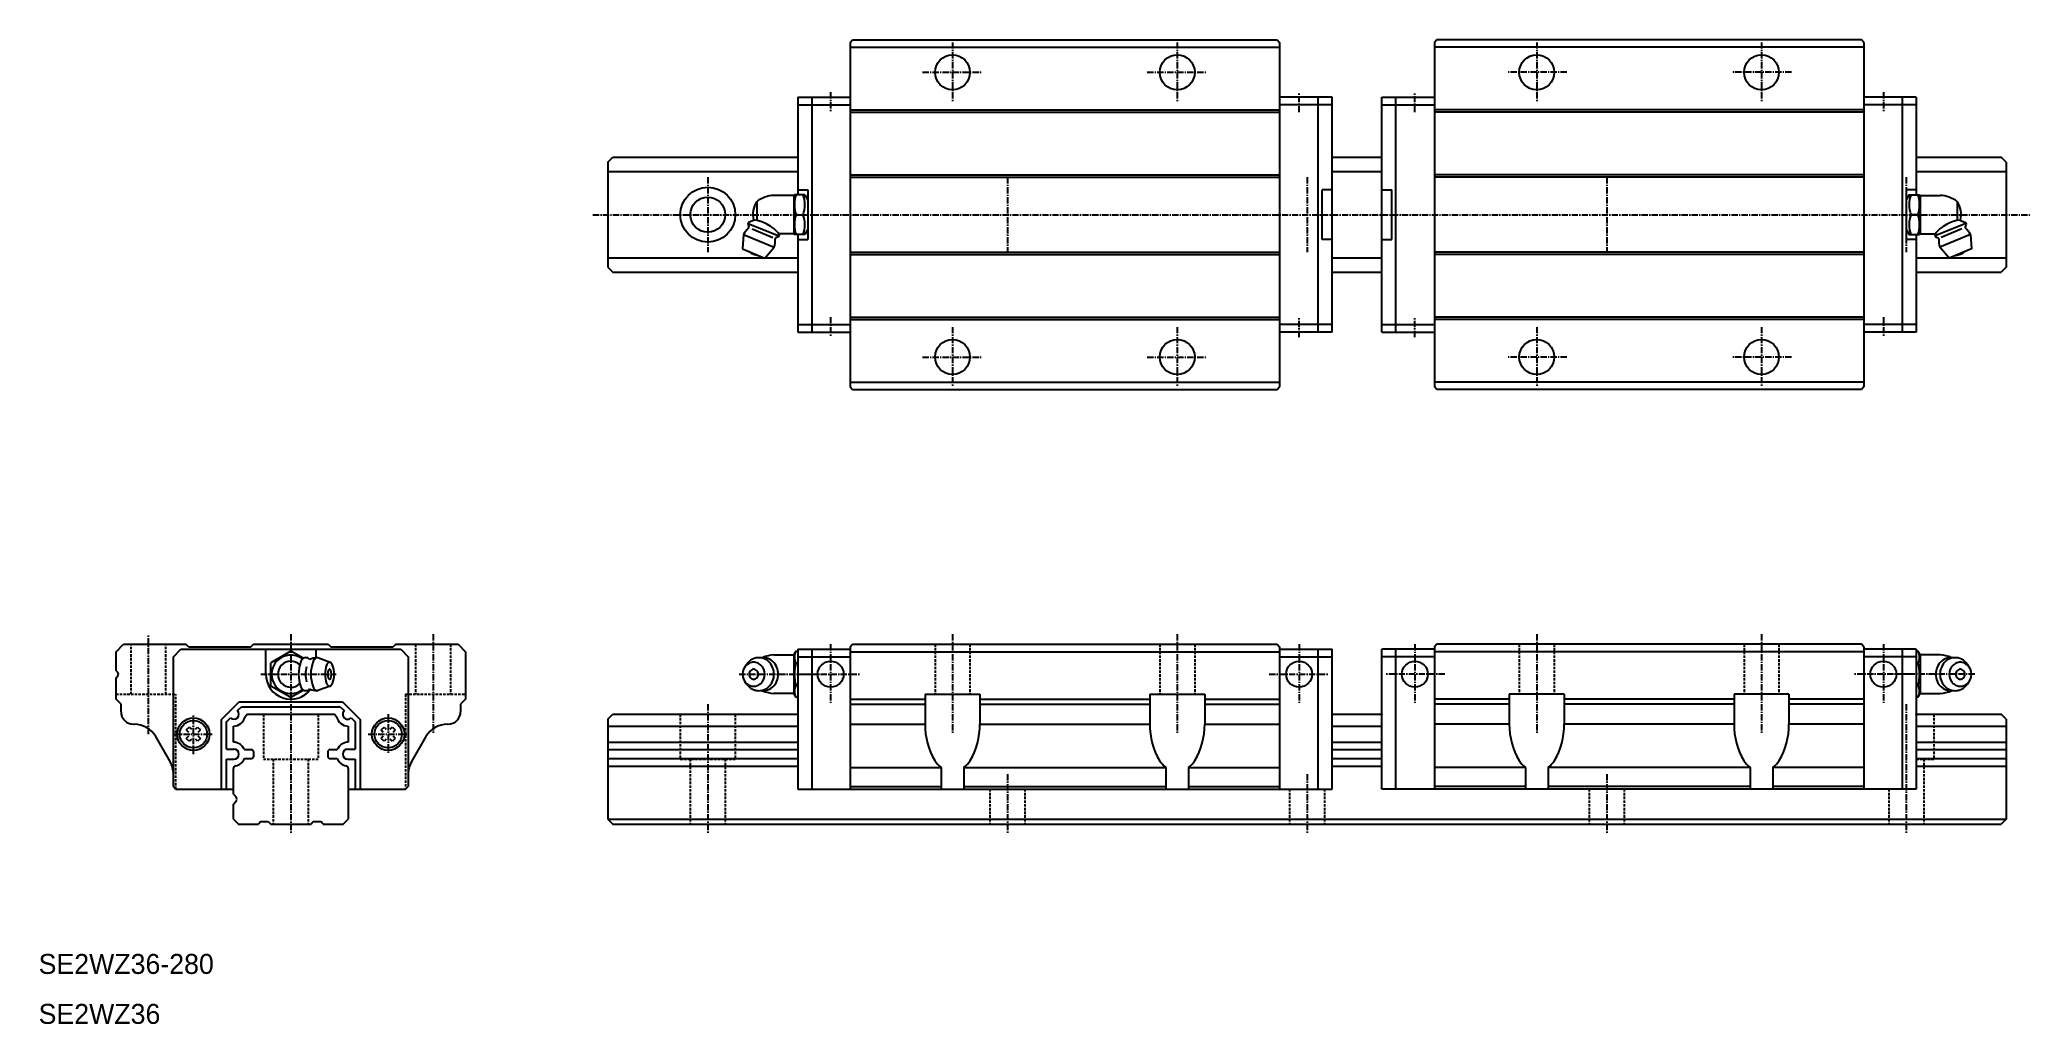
# Model space of a CAD drawing. Extents: x 10 to 409, y 10 to 207.
import ezdxf

# ---------------------------------------------------------------- set-up
doc = ezdxf.new("R2010")
doc.units = 0
doc.linetypes.add('CENTER', pattern=[2, 1.25, -0.25, 0.25, -0.25])
doc.linetypes.add('DASHED', pattern=[0.75, 0.5, -0.25])
doc.layers.get('0').update_dxf_attribs({"linetype": 'CONTINUOUS'})
doc.layers.add('CENTER', color=1, linetype='CENTER')

msp = doc.modelspace()

# ---------------------------------------------------------------- linework, layer by layer
at = {"color": 7, "linetype": 'CONTINUOUS'}
for p, q in [((172.499948, 206.499908), (172.999977, 206.999924)), ((172.499952, 206.499924), (172.499952, 137.500015)), ((172.499967, 205.5), (258.499952, 205.5)), ((172.999982, 207), (257.99986, 207)), ((257.999891, 206.999954), (258.499936, 206.499893)), ((258.499952, 206.499893), (258.499952, 137.500107)), ((289.49986, 206.499893), (289.49986, 137.500107)), ((375.499845, 205.5), (289.49986, 205.5)), ((289.999921, 206.999954), (289.499876, 206.499893)), ((374.99983, 207), (289.999952, 207)), ((375.499864, 206.499908), (374.999835, 206.999924)), ((375.49986, 206.499924), (375.49986, 137.500015)), ((161.999967, 195.5), (161.999967, 175.999985)), ((161.999967, 195.5), (172.499952, 195.5)), ((164.799955, 195.5), (164.799955, 148.5)), ((268.999906, 195.499985), (258.499952, 195.499985)), ((266.199918, 148.5), (266.199918, 195.499985)), ((268.999906, 148.5), (268.999906, 195.499985)), ((278.999906, 148.5), (278.999906, 195.499985)), ((278.999906, 195.499985), (289.49986, 195.499985)), ((281.799894, 148.5), (281.799894, 195.499985)), ((385.999845, 195.5), (375.49986, 195.5)), ((383.199857, 195.5), (383.199857, 148.5)), ((385.999845, 195.5), (385.999845, 175.999985)), ((161.999967, 194), (172.499952, 194)), ((172.499967, 193), (258.499952, 193)), ((172.499967, 192.5), (258.499952, 192.5)), ((268.999906, 193.999985), (258.499952, 193.999985)), ((278.999906, 193.999985), (289.49986, 193.999985)), ((375.499845, 193), (289.49986, 193)), ((375.499845, 192.5), (289.49986, 192.5)), ((385.999845, 194), (375.49986, 194)), ((124.000019, 182.499977), (125.000019, 183.499977)), ((124.999966, 183.5), (161.999967, 183.5)), ((268.999936, 183.5), (278.999906, 183.5)), ((385.999845, 183.5), (402.99989, 183.5)), ((403.999913, 182.499977), (402.99989, 183.5)), ((123.999966, 182.5), (123.999966, 161.5)), ((123.999966, 180.659164), (161.999967, 180.659164)), ((172.499967, 180), (258.499952, 180)), ((172.499967, 179.5), (258.499952, 179.5)), ((268.999936, 180.659164), (278.999906, 180.659164)), ((375.499845, 180), (289.49986, 180)), ((375.499845, 179.5), (289.49986, 179.5)), ((385.999845, 180.659164), (403.999966, 180.659164)), ((403.999966, 182.5), (403.999966, 161.5)), ((161.243185, 175.849991), (157.243181, 175.849991)), ((161.243185, 175.849991), (161.243185, 168.149994)), ((161.329802, 175.999947), (161.243201, 175.849953)), ((163.422615, 175.999985), (161.32979, 175.999985)), ((161.999967, 177), (163.999967, 177)), ((163.422595, 175.999977), (163.999949, 174.999969)), ((163.999967, 177), (163.999967, 167)), ((268.999906, 176.999985), (266.999906, 176.999985)), ((266.999906, 166.999985), (266.999906, 176.999969)), ((278.999906, 176.999985), (280.999906, 176.999985)), ((280.999906, 166.999985), (280.999906, 176.999969)), ((383.999845, 177), (383.999845, 167)), ((385.999845, 177), (383.999845, 177)), ((384.577217, 175.999977), (383.999863, 174.999969)), ((384.577197, 175.999985), (386.670022, 175.999985)), ((386.67001, 175.999947), (386.756611, 175.849953)), ((386.756627, 175.849991), (386.756627, 168.149994)), ((386.756627, 175.849991), (390.756631, 175.849991)), ((153.79997, 174.599991), (153.79997, 170.819427)), ((161.676209, 172), (163.076194, 172)), ((386.323603, 172), (384.923618, 172)), ((394.199842, 174.599991), (394.199842, 170.819427)), ((151.169902, 167.996742), (150.968149, 165.157845)), ((151.169906, 167.996719), (157.267502, 165.471016)), ((152.029544, 170.072136), (152.240752, 169.562241)), ((152.18264, 170.441696), (152.029568, 170.072151)), ((152.106101, 170.256927), (158.203711, 167.731209)), ((153.304596, 170.906456), (152.182622, 170.441719)), ((152.890457, 169.174362), (157.036693, 167.456932)), ((158.127141, 167.54644), (157.617256, 167.335243)), ((158.096197, 168.360268), (158.280222, 167.915993)), ((158.280235, 167.915993), (158.127164, 167.546448)), ((161.243185, 168.149994), (158.28022, 168.149994)), ((161.243181, 168.149986), (161.329782, 167.999985)), ((163.422615, 168), (161.32979, 168)), ((161.999967, 168), (161.999967, 148.5)), ((163.999963, 168.999985), (163.422616, 167.999992)), ((383.999849, 168.999985), (384.577196, 167.999992)), ((384.577197, 168), (386.670022, 168)), ((385.999845, 168), (385.999845, 148.5)), ((386.756631, 168.149986), (386.67003, 167.999985)), ((386.756627, 168.149994), (389.719592, 168.149994)), ((389.719577, 167.915993), (389.872648, 167.546448)), ((389.903615, 168.360268), (389.71959, 167.915993)), ((395.893711, 170.256927), (389.796101, 167.731209)), ((389.872671, 167.54644), (390.382556, 167.335243)), ((396.829906, 167.996719), (390.73231, 165.471016)), ((395.109355, 169.174362), (390.963119, 167.456932)), ((394.695216, 170.906456), (395.81719, 170.441719)), ((395.970268, 170.072136), (395.75906, 169.562241)), ((395.817172, 170.441696), (395.970244, 170.072151)), ((396.82991, 167.996742), (397.031663, 165.157845)), ((150.968147, 165.157837), (155.40277, 163.320953)), ((155.402744, 163.320961), (157.267474, 165.471008)), ((161.999967, 167), (163.999967, 167)), ((172.499967, 164.5), (258.499952, 164.5)), ((172.499967, 164), (258.499952, 164)), ((268.999906, 167), (266.999906, 167)), ((278.999906, 167), (280.999906, 167)), ((375.499845, 164.5), (289.49986, 164.5)), ((375.499845, 164), (289.49986, 164)), ((385.999845, 167), (383.999845, 167)), ((392.597068, 163.320961), (390.732338, 165.471008)), ((397.031665, 165.157837), (392.597042, 163.320953)), ((123.999966, 163.34082), (161.999967, 163.34082)), ((124.000019, 161.499992), (125.000019, 160.499992)), ((124.999981, 160.5), (161.999967, 160.5)), ((268.999936, 163.34082), (278.999906, 163.34082)), ((268.999936, 160.5), (278.999906, 160.5)), ((385.999845, 163.34082), (403.999966, 163.34082)), ((385.999845, 160.5), (402.999921, 160.5)), ((403.999913, 161.499992), (402.999921, 160.5)), ((161.999967, 150), (172.499952, 150)), ((161.999967, 148.5), (172.499952, 148.5)), ((172.499967, 151.5), (258.499952, 151.5)), ((172.499967, 151), (258.499952, 151)), ((268.999906, 150), (258.499952, 150)), ((268.999906, 148.5), (258.499952, 148.5)), ((278.999906, 150), (289.49986, 150)), ((278.999906, 148.5), (289.49986, 148.5)), ((375.499845, 151.5), (289.49986, 151.5)), ((375.499845, 151), (289.49986, 151)), ((385.999845, 150), (375.49986, 150)), ((385.999845, 148.5), (375.49986, 148.5)), ((172.499945, 137.500008), (172.999965, 137.000008)), ((172.499967, 138.5), (258.499952, 138.5)), ((172.999982, 137), (257.99986, 137)), ((257.999891, 137.000023), (258.499944, 137.500099)), ((375.499845, 138.5), (289.49986, 138.5)), ((289.999921, 137.000023), (289.499868, 137.500099)), ((374.99983, 137), (289.999952, 137)), ((375.499867, 137.500008), (374.999847, 137.000008)), ((25.499981, 80.707138), (25.499981, 84.499985)), ((25.500027, 84.499977), (27.000023, 85.999985)), ((26.999981, 86), (39.499981, 86)), ((37.000016, 83.5), (38.500006, 84.999993)), ((38.499997, 85), (82.499951, 85)), ((40.000029, 85.500008), (39.500029, 86.000008)), ((39.999981, 85.5), (52.500012, 85.5)), ((52.500024, 85.499993), (53.000004, 85.999989)), ((53.000012, 86), (67.999981, 86)), ((55.499966, 80), (55.499966, 85)), ((60.499971, 84.618828), (56.499956, 82.309418)), ((62.987447, 83.182694), (60.499963, 84.618843)), ((65.499966, 85), (65.499966, 83.289246)), ((68.000003, 86), (68.499983, 85.5)), ((68.499966, 85.5), (80.999981, 85.5)), ((81.499991, 86.000008), (80.999991, 85.500008)), ((81.499981, 86), (93.999981, 86)), ((82.499958, 85), (83.99996, 83.5)), ((93.999985, 85.999996), (95.499981, 84.499985)), ((95.499981, 84.499985), (95.499981, 75)), ((157.243328, 83.850006), (161.243188, 83.850006)), ((161.243188, 83.850005), (161.243188, 76.149995)), ((161.24319, 83.850003), (161.676204, 84.600005)), ((161.676196, 84.600006), (161.999967, 84.600006)), ((161.999967, 85), (161.999967, 57)), ((161.999967, 85), (172.499952, 85)), ((164.799955, 85), (164.799955, 57)), ((172.499948, 85.500011), (172.999942, 85.999996)), ((172.499952, 85.500015), (172.499952, 57)), ((172.499952, 84.499985), (258.499952, 84.499985)), ((172.999946, 86), (257.999891, 86)), ((257.999875, 86.000002), (258.499936, 85.499931)), ((258.499952, 85.499954), (258.499952, 57)), ((258.499952, 85), (268.999936, 85)), ((266.199949, 57), (266.199949, 85)), ((268.999936, 57), (268.999936, 85)), ((278.999876, 57), (278.999876, 85)), ((289.49986, 85), (278.999876, 85)), ((281.799863, 57), (281.799863, 85)), ((289.49986, 85.499954), (289.49986, 57)), ((375.49986, 84.499985), (289.49986, 84.499985)), ((289.999937, 86.000002), (289.499876, 85.499931)), ((374.999866, 86), (289.999921, 86)), ((375.499864, 85.500011), (374.99987, 85.999996)), ((375.49986, 85.500015), (375.49986, 57)), ((385.999845, 85), (375.49986, 85)), ((383.199857, 85), (383.199857, 57)), ((385.999845, 85), (385.999845, 57)), ((386.323616, 84.600006), (385.999845, 84.600006)), ((386.756622, 83.850003), (386.323608, 84.600005)), ((390.756484, 83.850006), (386.756624, 83.850006)), ((386.756624, 83.850005), (386.756624, 76.149995)), ((25.500027, 80.707138), (25.853581, 80.353585)), ((36.999966, 57.500103), (36.999966, 83.499985)), ((56.499953, 79.999985), (56.499953, 82.309403)), ((56.499953, 77.690583), (56.499953, 79.999985)), ((63.690634, 83.299988), (63.321081, 83.299988)), ((68.387754, 82.376953), (65.940442, 83.268402)), ((83.999966, 83.499985), (83.999966, 57.500016)), ((151.401082, 81.424736), (151.765196, 81.959003)), ((161.676207, 82.300003), (161.999967, 82.300003)), ((161.999967, 83.5), (172.499952, 83.5)), ((258.499952, 83.5), (268.999936, 83.5)), ((289.49986, 83.5), (278.999876, 83.5)), ((385.999845, 83.5), (375.49986, 83.5)), ((386.323605, 82.300003), (385.999845, 82.300003)), ((396.59873, 81.424736), (396.234616, 81.959003)), ((25.499981, 75), (25.499981, 79.292877)), ((25.500027, 79.292923), (25.853581, 79.646477)), ((56.499959, 77.690575), (60.499962, 75.381172)), ((60.499964, 75.381172), (62.987448, 76.817314)), ((63.690634, 76.699997), (63.321081, 76.699997)), ((68.38776, 77.623062), (65.937995, 76.730728)), ((151.765199, 78.041028), (151.401086, 78.575295)), ((151.765202, 78.041032), (151.781016, 78.018018)), ((161.243188, 76.149994), (157.243328, 76.149994)), ((161.676201, 75.399997), (161.243187, 76.149999)), ((161.676204, 77.700012), (161.999967, 77.700012)), ((187.499952, 75.999985), (198.499952, 75.999985)), ((187.499952, 75.999985), (187.499952, 69.999985)), ((198.499952, 75.999985), (198.499952, 69.999985)), ((232.499952, 75.999985), (243.499952, 75.999985)), ((232.499952, 75.999985), (232.499952, 69.999985)), ((243.499952, 75.999985), (243.499952, 69.999985)), ((304.49986, 75.999985), (304.49986, 69.999985)), ((315.49986, 75.999985), (304.49986, 75.999985)), ((315.49986, 75.999985), (315.49986, 69.999985)), ((349.49986, 75.999985), (349.49986, 69.999985)), ((360.49986, 75.999985), (349.49986, 75.999985)), ((360.49986, 75.999985), (360.49986, 69.999985)), ((386.323608, 77.700012), (385.999845, 77.700012)), ((386.323611, 75.399997), (386.756625, 76.149999)), ((386.756624, 76.149994), (390.756484, 76.149994)), ((396.23461, 78.041032), (396.218796, 78.018018)), ((396.234613, 78.041028), (396.598726, 78.575295)), ((26.500023, 74.000016), (25.500023, 75.000016)), ((26.499981, 72.5), (26.499981, 74)), ((46.599982, 70.914223), (50.17998, 74.494217)), ((49.807091, 72.707115), (50.594202, 73.494225)), ((50.179974, 74.494217), (70.819973, 74.494217)), ((50.594189, 73.494217), (70.405758, 73.494217)), ((51.840798, 71.999985), (51.340797, 71.499985)), ((51.840786, 71.999985), (69.15913, 71.999985)), ((69.659113, 71.499985), (69.159112, 71.999985)), ((70.405762, 73.49424), (71.192873, 72.707131)), ((70.819985, 74.494232), (74.399983, 70.914231)), ((95.499985, 75.000031), (94.499981, 74.000031)), ((94.499981, 74), (94.499981, 72.5)), ((123.999976, 71.00002), (124.999966, 72.00001)), ((124.999966, 72), (161.999966, 72)), ((161.676187, 75.400009), (161.999967, 75.400009)), ((172.499952, 74.999985), (187.499952, 74.999985)), ((172.499952, 73.999985), (187.499952, 73.999985)), ((198.499952, 74.999985), (232.499952, 74.999985)), ((198.499952, 73.999985), (232.499952, 73.999985)), ((243.499952, 74.999985), (258.499952, 74.999985)), ((243.499952, 73.999985), (258.499952, 73.999985)), ((268.999936, 72), (278.999876, 72)), ((304.49986, 74.999985), (289.49986, 74.999985)), ((304.49986, 73.999985), (289.49986, 73.999985)), ((349.49986, 74.999985), (315.49986, 74.999985)), ((349.49986, 73.999985), (315.49986, 73.999985)), ((375.49986, 74.999985), (360.49986, 74.999985)), ((375.49986, 73.999985), (360.49986, 73.999985)), ((386.323625, 75.400009), (385.999845, 75.400009)), ((385.999845, 72), (402.999976, 72)), ((403.999956, 71.00002), (402.999976, 72)), ((28.999981, 70), (29.113247, 70)), ((39.578799, 68.83767), (40.162331, 69.421204)), ((39.578799, 68.837677), (40.027537, 68.388939)), ((40.162331, 69.421212), (40.611071, 68.972473)), ((41.388884, 68.972473), (41.837624, 69.421212)), ((41.837635, 69.421212), (42.421181, 68.83767)), ((41.972439, 68.388916), (42.421179, 68.837654)), ((46.599972, 57), (46.599972, 70.914215)), ((47.599972, 65), (47.599972, 70.5)), ((47.599983, 70.500008), (48.392877, 71.2929)), ((48.999951, 66.410828), (48.999951, 69.589157)), ((71.999951, 69.589157), (71.999951, 66.410828)), ((72.607087, 71.292916), (73.399982, 70.500016)), ((73.399975, 70.5), (73.399975, 65)), ((74.399975, 70.914215), (74.399975, 57)), ((78.578774, 68.83767), (79.162318, 69.421212)), ((78.578774, 68.837654), (79.027514, 68.388916)), ((79.162329, 69.421212), (79.611069, 68.972473)), ((80.388882, 68.972451), (80.837622, 69.421189)), ((80.837622, 69.421204), (81.421145, 68.837677)), ((80.972416, 68.388916), (81.421156, 68.837654)), ((91.886715, 70), (91.999981, 70)), ((123.999966, 71), (123.999966, 51)), ((123.999966, 69.58916), (161.999966, 69.58916)), ((172.499952, 69.999985), (187.499952, 69.999985)), ((198.499952, 69.999985), (232.499952, 69.999985)), ((243.499952, 69.999985), (258.499952, 69.999985)), ((268.999936, 69.58916), (278.999876, 69.58916)), ((304.49986, 69.999985), (289.49986, 69.999985)), ((349.49986, 69.999985), (315.49986, 69.999985)), ((375.49986, 69.999985), (360.49986, 69.999985)), ((385.999845, 69.58916), (403.999966, 69.58916)), ((403.999966, 71), (403.999966, 51)), ((36.330168, 62.500046), (33.443447, 67.499993)), ((40.027518, 67.611107), (39.57878, 67.162361)), ((40.162346, 66.578835), (39.578802, 67.162384)), ((40.611073, 67.02755), (40.162335, 66.578812)), ((41.837653, 66.578827), (41.388903, 67.027573)), ((42.421177, 67.162361), (41.837643, 66.578827)), ((42.421187, 67.162354), (41.972437, 67.611107)), ((47.599972, 65), (49.099972, 65)), ((51.210476, 64.899994), (52.599957, 64.899994)), ((53.099957, 63.599991), (53.099957, 64.399994)), ((67.89996, 64.399994), (67.89996, 63.599991)), ((68.39996, 64.899994), (69.78944, 64.899994)), ((71.899975, 65), (73.399975, 65)), ((79.027506, 67.6111), (78.578766, 67.162354)), ((79.1623, 66.578835), (78.578778, 67.162361)), ((79.61105, 67.02755), (79.162312, 66.578812)), ((80.837618, 66.578812), (80.38888, 67.02755)), ((81.421151, 67.162384), (80.837607, 66.578835)), ((81.421173, 67.162361), (80.972435, 67.611107)), ((87.556589, 67.500016), (84.669852, 62.500054)), ((123.999966, 66.41083), (161.999966, 66.41083)), ((123.999966, 64.90001), (161.999966, 64.90001)), ((268.999936, 66.41083), (278.999876, 66.41083)), ((268.999936, 64.90001), (278.999876, 64.90001)), ((385.999845, 66.41083), (403.999966, 66.41083)), ((385.999845, 64.90001), (403.999966, 64.90001)), ((47.599972, 63), (49.099972, 63)), ((47.599972, 57), (47.599972, 63)), ((48.999951, 55.989945), (48.999951, 61.102387)), ((51.210476, 63.099991), (52.599957, 63.099991)), ((68.39996, 63.099991), (69.78944, 63.099991)), ((71.899975, 63), (73.399975, 63)), ((71.999951, 61.102387), (71.999951, 51)), ((73.399975, 63), (73.399975, 57)), ((123.999966, 63.10001), (161.999966, 63.10001)), ((123.999966, 61.58918), (161.999966, 61.58918)), ((172.499952, 61.339996), (190.708341, 61.339996)), ((190.708341, 61.339996), (190.708341, 57.000015)), ((195.291547, 61.339996), (235.708341, 61.339996)), ((195.291547, 61.339996), (195.291547, 57.000015)), ((235.708341, 61.339996), (235.708341, 57.000015)), ((240.291547, 61.339996), (258.499952, 61.339996)), ((240.291547, 61.339996), (240.291547, 57.000015)), ((268.999936, 63.10001), (278.999876, 63.10001)), ((268.999936, 61.58918), (278.999876, 61.58918)), ((307.708265, 61.339996), (289.49986, 61.339996)), ((307.708265, 61.339996), (307.708265, 57.000015)), ((352.708265, 61.339996), (312.291471, 61.339996)), ((312.291471, 61.339996), (312.291471, 57.000015)), ((352.708265, 61.339996), (352.708265, 57.000015)), ((375.49986, 61.339996), (357.291471, 61.339996)), ((357.291471, 61.339996), (357.291471, 57.000015)), ((385.999845, 63.10001), (403.999966, 63.10001)), ((385.999845, 61.58918), (403.999966, 61.58918)), ((36.999966, 57.500103), (37.50005, 57)), ((37.499951, 57), (48.999951, 57)), ((48.999965, 55.98996), (49.494937, 55.494988)), ((71.999951, 57), (83.499935, 57)), ((83.499941, 57.000038), (83.999934, 57.500046)), ((161.999967, 57), (268.999936, 57)), ((172.499952, 57.500015), (190.708341, 57.500015)), ((195.291547, 57.500015), (235.708341, 57.500015)), ((240.291547, 57.500015), (258.499952, 57.500015)), ((385.999845, 57), (278.999876, 57)), ((307.708265, 57.500015), (289.49986, 57.500015)), ((352.708265, 57.500015), (312.291471, 57.500015)), ((375.49986, 57.500015), (357.291471, 57.500015)), ((48.999951, 51), (48.999951, 54.010025)), ((48.999965, 54.010048), (49.494948, 54.505028)), ((48.999985, 51.000031), (50.000005, 50.000008)), ((50, 50), (53.999956, 50)), ((54.499969, 50.500023), (53.999957, 50.000016)), ((54.499951, 50.499985), (55.999966, 50.499985)), ((55.999976, 50.500008), (56.499987, 50)), ((56.499982, 50), (64.499928, 50)), ((64.499924, 50), (64.999945, 50.500023)), ((64.999951, 50.499985), (66.499951, 50.499985)), ((66.999975, 50.000016), (66.499996, 50.499993)), ((66.999976, 50), (70.999932, 50)), ((70.999927, 50.000008), (71.999947, 51.000031)), ((123.999966, 51.00003), (403.999966, 51.00003)), ((123.999966, 51.00002), (124.999966, 50.00002)), ((124.999966, 50), (402.999946, 50)), ((403.999966, 51.00002), (402.999946, 50))]:
    msp.add_line(p, q, dxfattribs=at)
at = {"color": 3, "linetype": 'DASHED'}
for p, q in [((28.499951, 76), (28.499951, 86)), ((35.499951, 76), (35.499951, 86)), ((85.499951, 86), (85.499951, 76)), ((92.499951, 86), (92.499951, 76)), ((189.499952, 86), (189.499952, 75.999985)), ((196.499952, 86), (196.499952, 75.999985)), ((234.499952, 86), (234.499952, 75.999985)), ((241.499952, 86), (241.499952, 75.999985)), ((306.49986, 86), (306.49986, 75.999985)), ((313.49986, 86), (313.49986, 75.999985)), ((351.49986, 86), (351.49986, 75.999985)), ((358.49986, 86), (358.49986, 75.999985)), ((25.499951, 76), (37.499951, 76)), ((37.499951, 57), (37.499951, 76)), ((83.499951, 76), (95.499951, 76)), ((83.499951, 76), (83.499951, 57)), ((54.999951, 71.999985), (54.999951, 62.999985)), ((65.999951, 71.999985), (65.999951, 62.999985)), ((138.499966, 72), (138.499966, 63)), ((149.499966, 72), (149.499966, 63)), ((389.499966, 72), (389.499966, 63)), ((54.999951, 62.999985), (65.999951, 62.999985)), ((56.999951, 62.999985), (56.999951, 50)), ((63.999951, 62.999985), (63.999951, 50)), ((138.499966, 63), (149.499966, 63)), ((140.499966, 63), (140.499966, 50)), ((147.499966, 63), (147.499966, 50)), ((385.999845, 63), (389.499966, 63)), ((387.499966, 63), (387.499966, 50)), ((200.499966, 57), (200.499966, 50)), ((207.499966, 57), (207.499966, 50)), ((260.499966, 57), (260.499966, 50)), ((267.499966, 57), (267.499966, 50)), ((320.499966, 57), (320.499966, 50)), ((327.499966, 57), (327.499966, 50)), ((380.499966, 57), (380.499966, 50))]:
    msp.add_line(p, q, dxfattribs=at)
at = {"color": 7, "linetype": 'CONTINUOUS'}
for centre, radius in [((192.999952, 200.5), 3.5), ((237.999952, 200.5), 3.5), ((309.99986, 200.5), 3.5), ((354.99986, 200.5), 3.5), ((143.999966, 172), 5.5), ((143.999966, 172), 3.5), ((192.999952, 143.5), 3.5), ((237.999952, 143.5), 3.5), ((309.99986, 143.5), 3.5), ((354.99986, 143.5), 3.5), ((168.599943, 80), 2.599999), ((262.399961, 80), 2.599999), ((285.599851, 80), 2.599999), ((379.399869, 80), 2.599999), ((40.999966, 68), 3.25), ((40.999966, 68), 2.75), ((79.999966, 68), 3.25), ((79.999966, 68), 2.75)]:
    msp.add_circle(centre, radius, dxfattribs=at)
for centre, radius, start, end in [((157.471302, 169.85434), 5.999997, 92.178871, 127.726135), ((167.276299, 173.999985), 5.946512, 160.346466, 199.653458), ((157.476089, 174), 5.946529, 340.346527, 19.653477), ((390.523723, 174), 5.946529, 160.346523, 199.653473), ((380.723513, 173.999985), 5.946512, 340.346542, 19.653534), ((390.52851, 169.85434), 5.999997, 52.273865, 87.821129), ((157.715323, 171.999985), 4.699998, 146.413773, 193.178802), ((167.276299, 170), 5.946512, 160.346466, 199.653458), ((157.476089, 170), 5.946529, 340.346527, 19.653477), ((390.523723, 170), 5.946529, 160.346523, 199.653473), ((380.723513, 170), 5.946512, 340.346542, 19.653534), ((390.284489, 171.999985), 4.699998, 346.821198, 33.586227), ((154.218674, 166.733887), 3.300001, 128.16394, 157.499847), ((152.055971, 169.485733), 0.200001, 308.164124, 22.500431), ((152.168878, 162.987488), 7.999998, 40.189182, 83.034012), ((395.830934, 162.987488), 7.999998, 96.965988, 139.810818), ((395.943841, 169.485733), 0.200001, 157.499569, 231.835876), ((393.781138, 166.733887), 3.300001, 22.500153, 51.83606), ((154.34869, 167.04776), 3.2, 229.290024, 265.709991), ((154.218674, 166.733887), 3.299999, 337.5, 6.835998), ((157.693793, 167.150482), 0.2, 112.499573, 186.835464), ((390.306019, 167.150482), 0.2, 353.164536, 67.500427), ((393.781138, 166.733887), 3.299999, 173.164002, 202.5), ((393.651122, 167.04776), 3.2, 274.290009, 310.709976), ((60.49995, 80), 3.849999, 52.507736, 307.492126), ((157.471326, 77.854341), 6, 92.177719, 114.893784), ((163.411793, 83.450012), 2.082014, 146.471832, 213.52861), ((384.588019, 83.450012), 2.082014, 326.47139, 33.528168), ((390.528486, 77.854341), 6, 65.106216, 87.822281), ((25.499981, 80), 0.5, 0, 45), ((25.499981, 80), 0.500001, 315, 0), ((60.499966, 80), 5, 180, 322.61264), ((60.49995, 80), 2.599998, 46.621258, 313.378754), ((69.365912, 79.999977), 7.307828, 159.761902, 200.237976), ((63.823588, 82.053269), 1.397422, 121.100197, 160.14386), ((63.321086, 82.795182), 0.504785, 90.903221, 115.752029), ((68.736855, 79.999985), 5.306903, 163.626266, 196.372803), ((63.690636, 82.795182), 0.504785, 64.247993, 90.902924), ((63.188133, 82.053269), 1.397422, 39.427902, 58.89978), ((65.766062, 79.999985), 3.300003, 89.999985, 117.054504), ((71.810889, 79.999977), 7.307827, 159.761902, 200.237976), ((66.268566, 82.053269), 1.397422, 121.100197, 160.14386), ((65.766064, 82.795182), 0.504787, 68.688385, 115.751984), ((72.647439, 79.999985), 5.306899, 159.730606, 200.269379), ((68.62522, 81.49247), 1.016732, 121.051331, 160.103989), ((70.093755, 79.999985), 2.215717, 159.773712, 200.226273), ((68.412933, 80.622315), 0.423398, 121.11824, 160.158691), ((68.260539, 82.031754), 0.368218, 64.286964, 115.712906), ((68.260538, 80.847183), 0.152796, 64.233658, 115.766342), ((68.108144, 80.622315), 0.423395, 19.841335, 58.881702), ((67.895858, 81.49247), 1.016732, 19.896015, 58.948624), ((66.42732, 79.999985), 2.215717, 339.773712, 20.22628), ((63.873636, 79.999985), 5.306899, 339.730621, 20.269382), ((153.497901, 80), 2.529791, 133.386032, 226.613922), ((153.211398, 80.256219), 2.147025, 101.036331, 132.526306), ((154.648332, 80), 3.478466, 133.386063, 145.806763), ((154.254383, 80.352306), 2.952154, 101.036324, 132.526321), ((153.31562, 80), 1.054075, 133.385971, 226.613907), ((153.196244, 80.106757), 0.89459, 101.03624, 132.526215), ((153.18542, 80.3488), 2.051199, 79.18074, 100.819183), ((153.18542, 80.145332), 0.854663, 79.180687, 100.819122), ((153.174597, 80.106757), 0.89459, 47.473614, 78.963577), ((153.159444, 80.256219), 2.147025, 47.47366, 78.963623), ((154.218666, 80.479605), 2.820394, 89.999977, 100.819191), ((153.055221, 80), 1.054075, 313.385956, 46.613888), ((154.218666, 80.479605), 2.820394, 79.180748, 89.999977), ((152.872939, 80), 2.529791, 313.386017, 46.613922), ((155.078334, 80.479605), 2.820394, 89.999977, 98.765785), ((154.182948, 80.352306), 2.952155, 47.473614, 78.963623), ((155.078334, 80.479605), 2.820394, 79.180748, 89.999977), ((155.042617, 80.352306), 2.952155, 47.473614, 78.963623), ((153.788999, 80), 3.478466, 313.386078, 46.613884), ((154.648667, 80), 3.478466, 313.386078, 46.61388), ((169.138152, 80.000014), 7.808372, 162.869141, 197.130844), ((378.86166, 80.000014), 7.808372, 342.869156, 17.130859), ((393.351145, 80), 3.478466, 133.38612, 226.613922), ((394.210813, 80), 3.478466, 133.386116, 226.613922), ((392.957195, 80.352306), 2.952155, 101.036377, 132.526386), ((393.816864, 80.352306), 2.952155, 101.036377, 132.526386), ((392.921478, 80.479605), 2.820394, 90.000023, 100.819252), ((395.126873, 80), 2.529791, 133.386078, 226.613983), ((392.921478, 80.479605), 2.820394, 81.234215, 90.000023), ((393.781146, 80.479605), 2.820394, 90.000023, 100.819252), ((394.840368, 80.256219), 2.147025, 101.036377, 132.52634), ((393.781146, 80.479605), 2.820394, 79.180809, 90.000023), ((394.944591, 80), 1.054075, 133.386112, 226.614044), ((394.825215, 80.106757), 0.89459, 101.036423, 132.526386), ((393.745429, 80.352306), 2.952154, 47.473679, 78.963676), ((394.814392, 80.3488), 2.051199, 79.180817, 100.81926), ((394.814392, 80.145332), 0.854663, 79.180878, 100.819313), ((394.803568, 80.106757), 0.89459, 47.473785, 78.96376), ((394.788414, 80.256219), 2.147025, 47.473694, 78.963669), ((394.684192, 80), 1.054075, 313.386093, 46.614029), ((393.35148, 80), 3.478466, 34.193237, 46.613937), ((394.501911, 80), 2.529791, 313.386078, 46.613968), ((63.823585, 77.946701), 1.397422, 199.856125, 238.89975), ((63.321082, 77.204788), 0.504785, 244.24794, 270.393188), ((63.690638, 77.204788), 0.504788, 270.392853, 295.752045), ((63.188135, 77.946701), 1.397423, 301.10025, 320.569702), ((65.766062, 79.999985), 3.300001, 242.945496, 269.999969), ((66.268563, 77.946701), 1.397422, 199.856125, 238.89975), ((65.76606, 77.204788), 0.504785, 244.247925, 289.935089), ((68.625217, 78.5075), 1.016732, 199.896011, 238.948624), ((68.412931, 79.377655), 0.423395, 199.841309, 238.881699), ((68.260536, 77.968216), 0.368218, 244.286957, 295.712891), ((68.260537, 79.152787), 0.152796, 244.233658, 295.766327), ((68.108142, 79.377655), 0.423398, 301.118256, 340.158691), ((67.895856, 78.5075), 1.016732, 301.0513, 340.103973), ((153.211397, 79.743781), 2.147025, 227.473648, 258.963623), ((154.648332, 80), 3.478466, 214.652939, 226.613892), ((154.254383, 79.647694), 2.952155, 227.473618, 258.963623), ((153.196244, 79.893242), 0.89459, 227.473618, 258.963562), ((153.18542, 79.6512), 2.051198, 259.180725, 280.819183), ((153.18542, 79.854668), 0.854663, 259.180695, 280.819122), ((153.174597, 79.893242), 0.89459, 281.036255, 312.526245), ((153.159443, 79.743781), 2.147025, 281.036316, 312.526306), ((154.218666, 79.520395), 2.820393, 259.180756, 280.819183), ((155.078334, 79.520395), 2.820393, 261.237854, 280.819183), ((154.182948, 79.647694), 2.952154, 281.036316, 312.526337), ((157.471327, 82.14566), 6, 245.106216, 267.822266), ((155.042617, 79.647694), 2.952154, 281.036316, 312.526337), ((163.411793, 76.549989), 2.082014, 146.471329, 213.527618), ((384.588019, 76.549989), 2.082014, 326.472382, 33.528671), ((390.528485, 82.14566), 6, 272.177734, 294.893784), ((392.957195, 79.647694), 2.952154, 227.473663, 258.963684), ((393.816864, 79.647694), 2.952154, 227.473663, 258.963684), ((392.921478, 79.520395), 2.820393, 259.180817, 278.762146), ((393.781146, 79.520395), 2.820393, 259.180817, 280.819244), ((394.840369, 79.743781), 2.147025, 227.473694, 258.963684), ((394.825215, 79.893242), 0.89459, 227.473755, 258.963745), ((393.745429, 79.647694), 2.952155, 281.036377, 312.526382), ((394.814392, 79.6512), 2.051198, 259.180817, 280.819275), ((394.814392, 79.854668), 0.854663, 259.180878, 280.819305), ((394.803568, 79.893242), 0.89459, 281.036438, 312.526382), ((394.788415, 79.743781), 2.147025, 281.036377, 312.526352), ((393.35148, 80), 3.478466, 313.386108, 325.347061), ((28.999981, 72.5), 2.5, 180, 270), ((49.099972, 72), 1, 225.000076, 45.000038), ((71.899975, 72), 1, 134.999954, 314.999969), ((91.999981, 72.5), 2.5, 270, 0), ((29.113247, 65), 4.999999, 30.000008, 89.99987), ((48.929913, 72.064163), 2.475997, 271.620972, 346.828949), ((72.070004, 72.064163), 2.475999, 193.171051, 268.378754), ((91.886715, 65), 5, 90.000084, 150), ((202.035287, 69.999978), 14.53533, 179.999939, 210.136078), ((183.96462, 69.999992), 14.535332, 329.863831, 359.999969), ((247.035276, 69.999989), 14.535324, 179.999985, 210.136154), ((228.964628, 69.999981), 14.535328, 329.863892, 0.000003), ((319.035184, 69.999981), 14.535328, 179.999997, 210.136108), ((300.964536, 69.999989), 14.535324, 329.863846, 0.000015), ((364.035192, 69.999992), 14.535332, 180.000031, 210.136169), ((345.964525, 69.999978), 14.53533, 329.863922, 0.000061), ((48.929913, 63.935807), 2.475999, 22.91782, 88.379028), ((49.099972, 64), 1, 270.000061, 90), ((52.599957, 64.399994), 0.5, 0, 90), ((68.39996, 64.399994), 0.5, 90, 180), ((72.070004, 63.935807), 2.475997, 91.621254, 157.082184), ((71.899975, 64), 1, 90, 269.999939), ((31.999981, 60.000031), 5, 0, 30.000093), ((49.549954, 61.102387), 0.55, 101.823822, 180), ((48.929913, 64.064179), 2.475998, 281.823914, 337.082184), ((52.599957, 63.599991), 0.5, 270, 0), ((68.39996, 63.599991), 0.5, 180, 270), ((72.070004, 64.064179), 2.475999, 202.917816, 258.176117), ((71.449963, 61.102387), 0.55, 0, 78.176079), ((88.999981, 60.000031), 5.000001, 149.999908, 180), ((193.751052, 65.370246), 5.048834, 211.897491, 232.948456), ((192.248847, 65.370247), 5.048833, 307.052094, 328.102448), ((238.75105, 65.370249), 5.048835, 211.897583, 232.948456), ((237.248853, 65.370248), 5.048839, 307.052063, 328.102509), ((310.750959, 65.370248), 5.048839, 211.897491, 232.947937), ((309.248762, 65.370249), 5.048835, 307.051544, 328.102417), ((355.750965, 65.370247), 5.048833, 211.897552, 232.947906), ((354.24876, 65.370246), 5.048834, 307.051544, 328.102509), ((48.999951, 54.999985), 0.699998, 315.000153, 0), ((48.999951, 54.999985), 0.7, 0, 44.999836)]:
    msp.add_arc(centre, radius, start, end, dxfattribs=at)
for p in [(161.999967, 172), (278.999876, 172), (385.999845, 172), (60.499966, 86), (161.999967, 72), (268.999936, 72), (278.999876, 72), (385.999845, 72)]:
    msp.add_point(p, dxfattribs=at)
at = {"layer": 'CENTER', "color": 1, "linetype": 'CENTER'}
for p, q in [((192.999952, 206.5), (192.999952, 194.5)), ((237.999952, 206.5), (237.999952, 194.5)), ((309.99986, 206.5), (309.99986, 194.5)), ((354.99986, 206.5), (354.99986, 194.5)), ((186.999952, 200.5), (198.999952, 200.5)), ((231.999952, 200.5), (243.999952, 200.5)), ((315.99986, 200.5), (303.99986, 200.5)), ((360.99986, 200.5), (348.99986, 200.5)), ((168.599958, 196.5), (168.599958, 192.5)), ((262.399915, 192.499985), (262.399915, 196.499985)), ((285.599897, 192.499985), (285.599897, 196.499985)), ((379.399854, 196.5), (379.399854, 192.5)), ((143.999966, 179.5), (143.999966, 164.5)), ((203.999966, 179.5), (203.999966, 164.5)), ((263.999966, 179.5), (263.999966, 164.5)), ((323.999966, 179.5), (323.999966, 164.5)), ((383.999966, 179.5), (383.999966, 164.5)), ((120.999966, 172), (408.999966, 172)), ((168.599958, 151.5), (168.599958, 147.5)), ((192.999952, 149.5), (192.999952, 137.5)), ((237.999952, 149.5), (237.999952, 137.5)), ((262.399915, 147.5), (262.399915, 151.5)), ((285.599897, 147.5), (285.599897, 151.5)), ((309.99986, 149.5), (309.99986, 137.5)), ((354.99986, 149.5), (354.99986, 137.5)), ((379.399854, 151.5), (379.399854, 147.5)), ((186.999952, 143.5), (198.999952, 143.5)), ((231.999952, 143.5), (243.999952, 143.5)), ((315.99986, 143.5), (303.99986, 143.5)), ((360.99986, 143.5), (348.99986, 143.5)), ((31.999951, 68), (31.999951, 88)), ((60.499966, 88), (60.499966, 47.999985)), ((88.999951, 88), (88.999951, 68)), ((192.999952, 87.999985), (192.999952, 67.999985)), ((237.999952, 87.999985), (237.999952, 67.999985)), ((309.99986, 87.999985), (309.99986, 67.999985)), ((354.99986, 87.999985), (354.99986, 67.999985)), ((168.599943, 86), (168.599943, 74)), ((262.399961, 86), (262.399961, 74)), ((285.599851, 86), (285.599851, 74)), ((379.399869, 86), (379.399869, 74)), ((54.499966, 80), (69.555891, 80)), ((150.290217, 80), (165.499952, 80)), ((162.599943, 80), (174.599943, 80)), ((256.399961, 80), (268.399961, 80)), ((291.599851, 80), (279.599851, 80)), ((385.399869, 80), (373.399869, 80)), ((397.709595, 80), (382.49986, 80)), ((40.999966, 64), (40.999966, 72)), ((79.999966, 72), (79.999966, 64)), ((143.999966, 74), (143.999966, 48)), ((383.999966, 74), (383.999966, 48)), ((36.999966, 68), (44.999966, 68)), ((75.999966, 68), (83.999966, 68)), ((203.999966, 60), (203.999966, 48)), ((263.999966, 60), (263.999966, 48)), ((323.999966, 60), (323.999966, 48))]:
    msp.add_line(p, q, dxfattribs=at)

# ---------------------------------------------------------------- texts
at = {"color": 7, "linetype": 'CONTINUOUS'}
for s, p in [('SE2WZ36-280', (10, 20)), ('SE2WZ36', (10, 10))]:
    msp.add_text(s, height=4, dxfattribs=at).set_placement(p)

doc.saveas('drawing.dxf')
